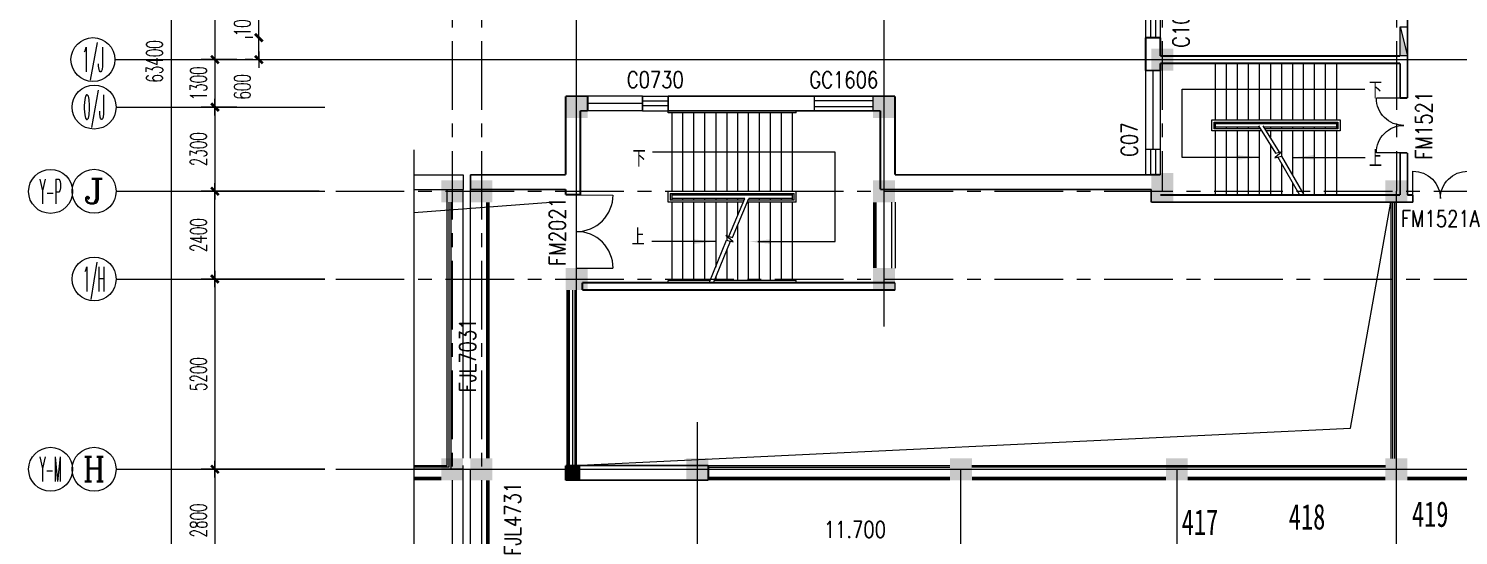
# Model space of a CAD drawing. Extents: x 2719331 to 3465925, y -270324 to -167476.
# Drawn here: x 3204438 to 3243504, y -223927 to -210069 of the extents above; entities that cross this region are included whole.
import ezdxf
from ezdxf.enums import TextEntityAlignment as Align

# ---------------------------------------------------------------- set-up
doc = ezdxf.new("R2010")
doc.units = 0
doc.header["$LTSCALE"] = 1500
doc.header["$MEASUREMENT"] = 0
doc.linetypes.add('CENTER', pattern=[2, 1.25, -0.25, 0.25, -0.25])
doc.linetypes.add('DASH', pattern=[0.35, 0.25, -0.1])
doc.layers.get('0').update_dxf_attribs({"linetype": 'CONTINUOUS', "lineweight": 0})
doc.layers.get('DEFPOINTS').update_dxf_attribs({"linetype": 'CONTINUOUS', "lineweight": 5})
for name, color, linetype, lineweight in [('AXIS', 7, 'CONTINUOUS', 5), ('AXIS_TEXT', 7, 'CONTINUOUS', 5), ('COLUMN', 7, 'CONTINUOUS', 5), ('DOTE', 7, 'CENTER', 5), ('OTHER', 7, 'CONTINUOUS', 5), ('P-S-TEXT', 7, 'CONTINUOUS', 5), ('PUB_DIM', 250, 'CONTINUOUS', 5), ('STAIR', 7, 'CONTINUOUS', 5), ('WALL', 7, 'CONTINUOUS', 5), ('WINDOW', 7, 'CONTINUOUS', 5), ('WINDOW_TEXT', 7, 'CONTINUOUS', 5), ('我的', 7, 'CONTINUOUS', 5), ('消火栓', 7, 'CONTINUOUS', 5), ('看线', 7, 'CONTINUOUS', 5), ('防火卷帘', 7, 'CONTINUOUS', 5), ('防火卷帘名称', 7, 'CONTINUOUS', 5)]:
    doc.layers.add(name, color=color, linetype=linetype, lineweight=lineweight)
doc.layers.add('地面', color=250, linetype='CONTINUOUS')
doc.styles.add('_SIMPLEX', font='SIMPLEX.shx', dxfattribs={"width": 0.6})
doc.styles.add('COMPLEX', font='COMPLEX')
doc.styles.add('DIM_FONT', font='romans.shx', dxfattribs={"width": 0.6})
doc.styles.add('H1', font='romans.shx', dxfattribs={"width": 1.2, "bigfont": 'hztxt.shx'})
doc.styles.add('HZ4', font='SimSun.ttf', dxfattribs={"width": 0.7, "height": 700})
doc.styles.add('SIMPLEX', font='SIMPLEX.SHX', dxfattribs={"width": 0.6})
doc.dimstyles.new('DIMN150', dxfattribs={"dimscale": 1.5, "dimtxt": 300, "dimasz": 1, "dimexe": 250, "dimexo": 300, "dimgap": 150, "dimtad": 1, "dimdec": 0, "dimdsep": 46, "dimtxsty": 'DIM_FONT', "dimblk": '_DIMX', "dimcen": 2.5, "dimdle": 0.3, "dimclrd": 7, "dimclre": 256, "dimclrt": 256, "dimadec": 0, "dimazin": 0, "dimtfac": 1, "dimtdec": 0, "dimtix": 1, "dimtmove": 2, "dimatfit": 3, "dimldrblk": '_DIMX', "dimfxl": 1, "dimtvp": 1, "dimtolj": 1, "dimtzin": 0, "dimlwd": -1, "dimlwe": -1, "dimarcsym": 0})

# ---------------------------------------------------------------- blocks, each defined once
blk = doc.blocks.new('_FZH')
blk.add_solid([(0.5, -0.5), (-0.5, -0.5), (0.5, 0.5), (-0.5, 0.5)])
blk = doc.blocks.new('_ARROW')
blk.add_solid([(0, 0), (-1, 0.1), (-1, -0.1)])
blk = doc.blocks.new('A$C68C06AB7')
at = {"layer": '消火栓'}
blk.add_hatch(color=256, dxfattribs=at).paths.add_polyline_path([(800, 200), (0, 200), (800, 0)])
blk.add_line((0, 200), (800, 0), dxfattribs=at)
blk.add_lwpolyline([(0, 200), (0, 0), (800, 0), (800, 200)], close=True, dxfattribs=at)
blk = doc.blocks.new('_WBLK')
for p, q in [((-0.5, 0.5), (0.5, 0.5)), ((0.5, 0.167), (-0.5, 0.167)), ((0.5, -0.167), (-0.5, -0.167)), ((-0.5, -0.5), (0.5, -0.5))]:
    blk.add_line(p, q)
at = {"layer": 'WINDOW_TEXT', "style": 'SIMPLEX', "flags": 9}
blk.add_attdef('A', text='', height=1, dxfattribs=at).set_placement((0, 1.5), align=Align.MIDDLE)
blk = doc.blocks.new('M_A3PTU')
for p, q in [((-0.5, 0), (-0.499, -0.498)), ((0.5, 0), (0.499, -0.498))]:
    blk.add_line(p, q)
for centre, start, end in [((-0.498, -0.001), 269.885, 0.0763), ((0.498, -0.001), 179.9237, 270.115)]:
    blk.add_arc(centre, 0.498, start, end)
blk = doc.blocks.new('_AXISO')
blk.add_circle((0, 0), 0.5)
at = {"layer": 'AXIS_TEXT', "style": 'COMPLEX', "width": 1.041667}
blk.add_attdef('A', text='', height=0.56, dxfattribs=at).set_placement((-0.25, -0.28), (0.25, -0.28), align=Align.FIT)
blk = doc.blocks.new('_DIMX')
blk.add_line((-150, 0), (150, 0))
at = {"const_width": 50}
blk.add_lwpolyline([(-70, -70), (70, 70)], dxfattribs=at)
blk = doc.blocks.new('*D1095')
at = {"layer": 'DEFPOINTS', "color": 0, "lineweight": 25}
for p in [(3210574, -207317), (3209529, -210917), (3210574, -210917)]:
    blk.add_point(p, dxfattribs=at)
at = {"layer": '我的'}
for p, q in [((3210124, -207317), (3209154, -207317)), ((3210124, -210917), (3209154, -210917))]:
    blk.add_line(p, q, dxfattribs=at)
at = {"layer": '我的', "color": 7}
blk.add_line((3209529, -207319), (3209529, -210916), dxfattribs=at)
at = {"layer": '我的', "color": 7, "xscale": 1.5, "yscale": 1.5, "zscale": 1.5}
for p, rotation in [((3209529, -207317), 90), ((3209529, -210917), 270)]:
    blk.add_blockref('_DIMX', p, dxfattribs=dict(at, rotation=rotation))
at = {"layer": '我的', "lineweight": 0, "insert": (3209079, -209117), "char_height": 450, "attachment_point": 5, "rotation": 90, "style": 'DIM_FONT'}
blk.add_mtext('\\A1;3600', dxfattribs=at)
blk = doc.blocks.new('*D1096')
at = {"layer": 'DEFPOINTS', "color": 0, "lineweight": 25}
for p in [(3212979, -216917), (3209529, -222117), (3212979, -222117)]:
    blk.add_point(p, dxfattribs=at)
at = {"layer": '我的'}
for p, q in [((3212529, -216917), (3209154, -216917)), ((3212529, -222117), (3209154, -222117))]:
    blk.add_line(p, q, dxfattribs=at)
at = {"layer": '我的', "color": 7}
blk.add_line((3209529, -216919), (3209529, -222116), dxfattribs=at)
at = {"layer": '我的', "color": 7, "xscale": 1.5, "yscale": 1.5, "zscale": 1.5}
for p, rotation in [((3209529, -216917), 90), ((3209529, -222117), 270)]:
    blk.add_blockref('_DIMX', p, dxfattribs=dict(at, rotation=rotation))
at = {"layer": '我的', "lineweight": 0, "insert": (3209079, -219517), "char_height": 450, "attachment_point": 5, "rotation": 90, "style": 'DIM_FONT'}
blk.add_mtext('\\A1;5200', dxfattribs=at)
blk = doc.blocks.new('*D1097')
at = {"layer": 'DEFPOINTS', "color": 0, "lineweight": 25}
for p in [(3212979, -222117), (3209529, -224917), (3212979, -224917)]:
    blk.add_point(p, dxfattribs=at)
at = {"layer": '我的'}
for p, q in [((3212529, -222117), (3209154, -222117)), ((3212529, -224917), (3209154, -224917))]:
    blk.add_line(p, q, dxfattribs=at)
at = {"layer": '我的', "color": 7}
blk.add_line((3209529, -222119), (3209529, -224916), dxfattribs=at)
at = {"layer": '我的', "color": 7, "xscale": 1.5, "yscale": 1.5, "zscale": 1.5}
for p, rotation in [((3209529, -222117), 90), ((3209529, -224917), 270)]:
    blk.add_blockref('_DIMX', p, dxfattribs=dict(at, rotation=rotation))
at = {"layer": '我的', "lineweight": 0, "insert": (3209079, -223517), "char_height": 450, "attachment_point": 5, "rotation": 90, "style": 'DIM_FONT'}
blk.add_mtext('\\A1;2800', dxfattribs=at)
blk = doc.blocks.new('*D1066')
at = {"layer": 'DEFPOINTS', "color": 0, "lineweight": 25}
for p in [(3212829, -179267), (3208329, -242667), (3212829, -242667)]:
    blk.add_point(p, dxfattribs=at)
at = {"layer": '我的'}
for p, q in [((3212379, -179267), (3207954, -179267)), ((3212379, -242667), (3207954, -242667))]:
    blk.add_line(p, q, dxfattribs=at)
at = {"layer": '我的', "color": 7}
blk.add_line((3208329, -179269), (3208329, -242666), dxfattribs=at)
at = {"layer": '我的', "color": 7, "xscale": 1.5, "yscale": 1.5, "zscale": 1.5}
for p, rotation in [((3208329, -179267), 90), ((3208329, -242667), 270)]:
    blk.add_blockref('_DIMX', p, dxfattribs=dict(at, rotation=rotation))
at = {"layer": '我的', "lineweight": 0, "insert": (3207879, -210967), "char_height": 450, "attachment_point": 5, "rotation": 90, "style": 'DIM_FONT'}
blk.add_mtext('\\A1;63400', dxfattribs=at)
blk = doc.blocks.new('*D1068')
at = {"layer": 'DEFPOINTS', "color": 0, "lineweight": 25}
for p in [(3209529, -214517), (3212829, -214517), (3212829, -216917)]:
    blk.add_point(p, dxfattribs=at)
at = {"layer": '我的'}
for p, q in [((3212379, -214517), (3209154, -214517)), ((3212379, -216917), (3209154, -216917))]:
    blk.add_line(p, q, dxfattribs=at)
at = {"layer": '我的', "color": 7}
blk.add_line((3209529, -216916), (3209529, -214519), dxfattribs=at)
at = {"layer": '我的', "color": 7, "xscale": 1.5, "yscale": 1.5, "zscale": 1.5}
for p, rotation in [((3209529, -214517), 90), ((3209529, -216917), 270)]:
    blk.add_blockref('_DIMX', p, dxfattribs=dict(at, rotation=rotation))
at = {"layer": '我的', "lineweight": 0, "insert": (3209079, -215717), "char_height": 450, "attachment_point": 5, "rotation": 90, "style": 'DIM_FONT'}
blk.add_mtext('\\A1;2400', dxfattribs=at)
blk = doc.blocks.new('*D1069')
at = {"layer": 'DEFPOINTS', "color": 0, "lineweight": 25}
for p in [(3210574, -212217), (3209529, -214517), (3210574, -214517)]:
    blk.add_point(p, dxfattribs=at)
at = {"layer": '我的'}
for p, q in [((3210124, -212217), (3209154, -212217)), ((3210124, -214517), (3209154, -214517))]:
    blk.add_line(p, q, dxfattribs=at)
at = {"layer": '我的', "color": 7}
blk.add_line((3209529, -212219), (3209529, -214516), dxfattribs=at)
at = {"layer": '我的', "color": 7, "xscale": 1.5, "yscale": 1.5, "zscale": 1.5}
for p, rotation in [((3209529, -212217), 90), ((3209529, -214517), 270)]:
    blk.add_blockref('_DIMX', p, dxfattribs=dict(at, rotation=rotation))
at = {"layer": '我的', "lineweight": 0, "insert": (3209079, -213367), "char_height": 450, "attachment_point": 5, "rotation": 90, "style": 'DIM_FONT'}
blk.add_mtext('\\A1;2300', dxfattribs=at)
blk = doc.blocks.new('_GCBLK')
at = {"linetype": 'DASH'}
for p, q in [((-0.5, -0.5), (-0.5, 0.5)), ((0.5, -0.5), (0.5, 0.5)), ((-0.5, 0.2), (0.5, 0.2)), ((-0.5, -0.2), (0.5, -0.2))]:
    blk.add_line(p, q, dxfattribs=at)
at = {"layer": 'WINDOW_TEXT', "style": 'SIMPLEX', "flags": 9}
blk.add_attdef('A', text='', height=1, dxfattribs=at).set_placement((0, 1.5), align=Align.MIDDLE)
blk = doc.blocks.new('*D890')
at = {"layer": 'DEFPOINTS', "color": 0, "lineweight": 25}
for p in [(3210574, -210917), (3209529, -212217), (3210574, -212217)]:
    blk.add_point(p, dxfattribs=at)
at = {"layer": '我的'}
for p, q in [((3210124, -210917), (3209154, -210917)), ((3210124, -212217), (3209154, -212217))]:
    blk.add_line(p, q, dxfattribs=at)
at = {"layer": '我的', "color": 7}
for p, q in [((3209529, -210916), (3209529, -210914)), ((3209529, -210917), (3209529, -212217)), ((3209529, -212219), (3209529, -212220))]:
    blk.add_line(p, q, dxfattribs=at)
at = {"layer": '我的', "color": 7, "xscale": 1.5, "yscale": 1.5, "zscale": 1.5}
for p, rotation in [((3209529, -210917), 270), ((3209529, -212217), 90)]:
    blk.add_blockref('_DIMX', p, dxfattribs=dict(at, rotation=rotation))
at = {"layer": '我的', "lineweight": 0, "insert": (3209079, -211567), "char_height": 450, "attachment_point": 5, "rotation": 90, "style": 'DIM_FONT'}
blk.add_mtext('\\A1;1300', dxfattribs=at)
blk = doc.blocks.new('*D823')
at = {"layer": 'DEFPOINTS', "color": 0, "lineweight": 25}
for p in [(3210729, -210317), (3211014, -210317), (3211014, -210917)]:
    blk.add_point(p, dxfattribs=at)
at = {"layer": '我的'}
for p, q in [((3210564, -210317), (3210354, -210317)), ((3210564, -210917), (3210354, -210917))]:
    blk.add_line(p, q, dxfattribs=at)
at = {"layer": '我的', "color": 7}
blk.add_line((3210729, -210916), (3210729, -210319), dxfattribs=at)
at = {"layer": '我的', "color": 7, "xscale": 1.5, "yscale": 1.5, "zscale": 1.5}
for p, rotation in [((3210729, -210317), 90), ((3210729, -210917), 270)]:
    blk.add_blockref('_DIMX', p, dxfattribs=dict(at, rotation=rotation))
at = {"layer": '我的', "lineweight": 0, "insert": (3210279, -211662), "char_height": 450, "attachment_point": 5, "rotation": 90, "style": 'DIM_FONT'}
blk.add_mtext('\\A1;600', dxfattribs=at)
blk = doc.blocks.new('*D824')
at = {"layer": 'DEFPOINTS', "color": 0, "lineweight": 25}
for p in [(3210729, -209317), (3211014, -209317), (3211014, -210317)]:
    blk.add_point(p, dxfattribs=at)
at = {"layer": '我的'}
for p, q in [((3210564, -209317), (3210354, -209317)), ((3210564, -210317), (3210354, -210317))]:
    blk.add_line(p, q, dxfattribs=at)
at = {"layer": '我的', "color": 7}
for p, q in [((3210729, -209316), (3210729, -209314)), ((3210729, -210317), (3210729, -209317)), ((3210729, -210319), (3210729, -210320))]:
    blk.add_line(p, q, dxfattribs=at)
at = {"layer": '我的', "color": 7, "xscale": 1.5, "yscale": 1.5, "zscale": 1.5}
for p, rotation in [((3210729, -209317), 270), ((3210729, -210317), 90)]:
    blk.add_blockref('_DIMX', p, dxfattribs=dict(at, rotation=rotation))
at = {"layer": '我的', "lineweight": 0, "insert": (3210279, -209817), "char_height": 450, "attachment_point": 5, "rotation": 90, "style": 'DIM_FONT'}
blk.add_mtext('\\A1;1000', dxfattribs=at)

msp = doc.modelspace()

# ---------------------------------------------------------------- linework, layer by layer
at = {"layer": 'DOTE', "lineweight": 0}
for p, q in [((3216011.1, -177417.3), (3216011.1, -243889.9)), ((3216811.1, -177417.3), (3216811.1, -243889.9)), ((3235411.1, -177417.3), (3235411.1, -214517.4)), ((3241811.1, -177417.3), (3241811.1, -214517.4)), ((3234074.6, -210917.4), (3280494.9, -210917.4)), ((3212828.6, -214517.4), (3280936.5, -214517.4)), ((3212828.6, -216917.5), (3279784.9, -216917.5))]:
    msp.add_line(p, q, dxfattribs=at)
at = {"layer": 'OTHER', "lineweight": 0}
for points in [[(3214960.3, -215101.5), (3218707.5, -214811.4)], [(3219321.5, -222017.4), (3240554.7, -220992.1), (3241661.1, -214817.4)]]:
    msp.add_lwpolyline(points, dxfattribs=at)
at = {"layer": 'PUB_DIM', "lineweight": 0}
for points in [[(3238069.3, -213592.4), (3235959, -213592.4), (3235959, -211721.9), (3240947.6, -211721.9)], [(3224361.1, -215892.4), (3226471.4, -215892.4), (3226471.4, -213447.4), (3221482.8, -213447.4)], [(3238969.3, -213592.4), (3240960.8, -213592.4)], [(3223211.1, -215892.4), (3221469.6, -215892.4)]]:
    msp.add_lwpolyline(points, dxfattribs=at)
at = {"layer": 'STAIR', "lineweight": 0}
for p, q in [((3236869.3, -212567.4), (3236869.3, -211017.4)), ((3237169.3, -212567.4), (3237169.3, -211017.4)), ((3237469.3, -212567.4), (3237469.3, -211017.4)), ((3237769.3, -212567.4), (3237769.3, -211017.4)), ((3238069.3, -212567.4), (3238069.3, -211017.4)), ((3238369.3, -211017.4), (3238369.3, -212567.4)), ((3238669.3, -211017.4), (3238669.3, -212567.4)), ((3238969.3, -211017.4), (3238969.3, -212567.4)), ((3239269.3, -212567.4), (3239269.3, -211017.4)), ((3239569.3, -212567.4), (3239569.3, -211017.4)), ((3239869.3, -212567.4), (3239869.3, -211017.4)), ((3240169.3, -211017.4), (3240169.3, -212567.4)), ((3221911.1, -212377.4), (3221911.1, -212317.4)), ((3225411.1, -212377.4), (3221911.1, -212377.4)), ((3222011.1, -212377.4), (3222011.1, -214517.4)), ((3222311.1, -214517.4), (3222311.1, -212377.4)), ((3222611.1, -214517.4), (3222611.1, -212377.4)), ((3222911.1, -214517.4), (3222911.1, -212377.4)), ((3223211.1, -212377.4), (3223211.1, -214517.4)), ((3223511.1, -212377.4), (3223511.1, -214517.4)), ((3223811.1, -212377.4), (3223811.1, -214517.4)), ((3224111.1, -214517.4), (3224111.1, -212377.4)), ((3224411.1, -214517.4), (3224411.1, -212377.4)), ((3224711.1, -214517.4), (3224711.1, -212377.4)), ((3225011.1, -214517.4), (3225011.1, -212377.4)), ((3225311.1, -214517.4), (3225311.1, -212377.4)), ((3225411.1, -212377.4), (3225411.1, -212317.4)), ((3236769.3, -212567.4), (3240269.3, -212567.4)), ((3236769.3, -212867.4), (3236769.3, -212567.4)), ((3238127, -212867.4), (3236769.3, -212867.4)), ((3236829.3, -212627.4), (3240209.3, -212627.4)), ((3236829.3, -212807.4), (3236829.3, -212627.4)), ((3238092.4, -212807.4), (3236829.3, -212807.4)), ((3236869.3, -212807.4), (3236869.3, -212627.4)), ((3236869.3, -212667.4), (3240169.3, -212667.4)), ((3238069.3, -212767.4), (3236869.3, -212767.4)), ((3236869.3, -214617.4), (3236869.3, -212867.4)), ((3237169.3, -212667.4), (3237169.3, -212627.4)), ((3237169.3, -212807.4), (3237169.3, -212767.4)), ((3237169.3, -214617.4), (3237169.3, -212867.4)), ((3237469.3, -212667.4), (3237469.3, -212627.4)), ((3237469.3, -212807.4), (3237469.3, -212767.4)), ((3237469.3, -214617.4), (3237469.3, -212867.4)), ((3237769.3, -212667.4), (3237769.3, -212627.4)), ((3237769.3, -212807.4), (3237769.3, -212767.4)), ((3237769.3, -214617.4), (3237769.3, -212867.4)), ((3238044.3, -212724.1), (3238508.1, -213477.5)), ((3238069.3, -212667.4), (3238069.3, -212627.4)), ((3238069.3, -212807.4), (3238069.3, -212767.4)), ((3238069.3, -214617.4), (3238069.3, -212867.4)), ((3238159.7, -212724.1), (3238608.6, -213451.5)), ((3240169.3, -212767.4), (3238184.7, -212767.4)), ((3240209.3, -212807.4), (3238207.8, -212807.4)), ((3240269.3, -212867.4), (3238242.5, -212867.4)), ((3238369.3, -212627.4), (3238369.3, -212667.4)), ((3238369.3, -212767.4), (3238369.3, -212807.4)), ((3238369.3, -212867.4), (3238369.3, -213037.1)), ((3238669.3, -212627.4), (3238669.3, -212667.4)), ((3238669.3, -212767.4), (3238669.3, -212807.4)), ((3238669.3, -212867.4), (3238669.3, -213557.5)), ((3238969.3, -212627.4), (3238969.3, -212667.4)), ((3238969.3, -212767.4), (3238969.3, -212807.4)), ((3238969.3, -212867.4), (3238969.3, -214076.3)), ((3239269.3, -212667.4), (3239269.3, -212627.4)), ((3239269.3, -212807.4), (3239269.3, -212767.4)), ((3239269.3, -214617.4), (3239269.3, -212867.4)), ((3239569.3, -212667.4), (3239569.3, -212627.4)), ((3239569.3, -212807.4), (3239569.3, -212767.4)), ((3239569.3, -214617.4), (3239569.3, -212867.4)), ((3239869.3, -212667.4), (3239869.3, -212627.4)), ((3239869.3, -212807.4), (3239869.3, -212767.4)), ((3239869.3, -214617.4), (3239869.3, -212867.4)), ((3240169.3, -212627.4), (3240169.3, -212807.4)), ((3240169.3, -212867.4), (3240169.3, -214617.4)), ((3240209.3, -212627.4), (3240209.3, -212807.4)), ((3240269.3, -212567.4), (3240269.3, -212867.4)), ((3238369.3, -213237.1), (3238369.3, -214617.4)), ((3214960.3, -213383.9), (3214960.3, -224359.4)), ((3238689, -213430.8), (3238488.8, -213604.1)), ((3238488.8, -213604.1), (3238669.7, -213557.4)), ((3238508.1, -213477.5), (3238689, -213430.8)), ((3238569.2, -213583.3), (3239166.2, -214617.4)), ((3238669.7, -213557.4), (3239281.7, -214617.4)), ((3238669.3, -213756.7), (3238669.3, -214617.4)), ((3215861.1, -214467.4), (3215861.1, -222017.4)), ((3238969.3, -214276.3), (3238969.3, -214617.4)), ((3215916.8, -214817.4), (3215916.8, -222057.4)), ((3215976.8, -214817.4), (3215976.8, -222117.4)), ((3221911.1, -214517.4), (3225411.1, -214517.4)), ((3221911.1, -214817.4), (3221911.1, -214517.4)), ((3223963.6, -214817.4), (3221911.1, -214817.4)), ((3221971.1, -214577.4), (3225351.1, -214577.4)), ((3221971.1, -214577.4), (3221971.1, -214757.4)), ((3223987.5, -214757.4), (3221971.1, -214757.4)), ((3222011.1, -214577.4), (3222011.1, -214757.4)), ((3222011.1, -214617.4), (3225311.1, -214617.4)), ((3224003.4, -214717.4), (3222011.1, -214717.4)), ((3222011.1, -214817.4), (3222011.1, -216957.4)), ((3222311.1, -214617.4), (3222311.1, -214577.4)), ((3222311.1, -214757.4), (3222311.1, -214717.4)), ((3222311.1, -216957.4), (3222311.1, -214817.4)), ((3222611.1, -214617.4), (3222611.1, -214577.4)), ((3222611.1, -214757.4), (3222611.1, -214717.4)), ((3222611.1, -216957.4), (3222611.1, -214817.4)), ((3222911.1, -214617.4), (3222911.1, -214577.4)), ((3222911.1, -214757.4), (3222911.1, -214717.4)), ((3222911.1, -216957.4), (3222911.1, -214817.4)), ((3223211.1, -214577.4), (3223211.1, -214617.4)), ((3223211.1, -214717.4), (3223211.1, -214757.4)), ((3223211.1, -214817.4), (3223211.1, -216589.1)), ((3223511.1, -214577.4), (3223511.1, -214617.4)), ((3223511.1, -214717.4), (3223511.1, -214757.4)), ((3223511.1, -214817.4), (3223511.1, -215857.5)), ((3223571.8, -215751.5), (3224003.4, -214717.4)), ((3223672.3, -215777.5), (3224118.7, -214717.4)), ((3223811.1, -214577.4), (3223811.1, -214617.4)), ((3223811.1, -214717.4), (3223811.1, -214757.4)), ((3223811.1, -214817.4), (3223811.1, -215150.4)), ((3225411.1, -214817.4), (3224078.5, -214817.4)), ((3225351.1, -214757.4), (3224102.6, -214757.4)), ((3224111.1, -214617.4), (3224111.1, -214577.4)), ((3224111.1, -216957.4), (3224111.1, -214817.4)), ((3225311.1, -214717.4), (3224118.7, -214717.4)), ((3224411.1, -214617.4), (3224411.1, -214577.4)), ((3224411.1, -214757.4), (3224411.1, -214717.4)), ((3224411.1, -216957.4), (3224411.1, -214817.4)), ((3224711.1, -214617.4), (3224711.1, -214577.4)), ((3224711.1, -214757.4), (3224711.1, -214717.4)), ((3224711.1, -216957.4), (3224711.1, -214817.4)), ((3225011.1, -214617.4), (3225011.1, -214577.4)), ((3225011.1, -214757.4), (3225011.1, -214717.4)), ((3225011.1, -216957.4), (3225011.1, -214817.4)), ((3225311.1, -214757.4), (3225311.1, -214577.4)), ((3225311.1, -216957.4), (3225311.1, -214817.4)), ((3225351.1, -214757.4), (3225351.1, -214577.4)), ((3225411.1, -214817.4), (3225411.1, -214517.4)), ((3228011.1, -214817.4), (3228011.1, -216617.4)), ((3228111.1, -214817.4), (3228111.1, -216617.4)), ((3241660.3, -214820.6), (3241660.3, -221820.6)), ((3241700.3, -214820.6), (3241700.3, -221820.6)), ((3241760.3, -214820.6), (3241760.3, -221820.6)), ((3223811.1, -215432.3), (3223811.1, -216957.4)), ((3223035.8, -217017.4), (3223510.7, -215857.4)), ((3223151.1, -217017.4), (3223611.2, -215883.3)), ((3223491.4, -215730.8), (3223672.3, -215777.5)), ((3223691.6, -215904.1), (3223491.4, -215730.8)), ((3223510.7, -215857.4), (3223691.6, -215904.1)), ((3223511.1, -216130), (3223511.1, -216957.4)), ((3223060.3, -216957.4), (3221911.1, -216957.4)), ((3221911.1, -217017.4), (3221911.1, -216957.4)), ((3225371.1, -217017.4), (3221951.1, -217017.4)), ((3225411.1, -216957.4), (3223175.4, -216957.4)), ((3223211.1, -216869.4), (3223211.1, -216957.4)), ((3225411.1, -217017.4), (3225411.1, -216957.4)), ((3219300.8, -217217.4), (3219300.8, -222017.5)), ((3219360.8, -217217.4), (3219360.8, -222017.5)), ((3219400.8, -217217.4), (3219400.8, -222017.5)), ((3214960.3, -222017.4), (3215861.1, -222017.4)), ((3215916.8, -222057.4), (3214960.3, -222057.4)), ((3216311.1, -222117.4), (3214960.3, -222117.4)), ((3223011.1, -222017.4), (3229611.1, -222017.4)), ((3223011.1, -222057.4), (3229611.1, -222057.4)), ((3223011.1, -222117.4), (3229611.1, -222117.4)), ((3230211.1, -222017.4), (3241511.1, -222017.4)), ((3241511.1, -222057.4), (3230211.1, -222057.4)), ((3230211.1, -222117.4), (3241511.1, -222117.4))]:
    msp.add_line(p, q, dxfattribs=at)
at = {"layer": 'STAIR', "lineweight": 0, "const_width": 50}
msp.add_lwpolyline([(3236869.3, -211017.4), (3240169.3, -211017.4)], dxfattribs=at)
at = {"layer": 'WALL', "lineweight": 0}
for p, q in [((3214960.3, -214067.4), (3216311.1, -214067.4)), ((3216311.1, -214067.4), (3216311.1, -214467.4)), ((3214960.3, -214467.4), (3216311.1, -214467.4)), ((3228111.1, -217217.4), (3228111.1, -217017.4))]:
    msp.add_line(p, q, dxfattribs=at)
at = {"layer": 'WALL', "lineweight": 0, "const_width": 50}
for points in [[(3242111.1, -208617.5), (3242111.1, -211967.4)], [(3235361.1, -210317.4), (3234961.1, -210317.4)], [(3234961.1, -211217.4), (3234961.1, -210317.4)], [(3235361.1, -210317.4), (3235361.1, -210817.4)], [(3241911.1, -210817.4), (3235361.1, -210817.4)], [(3235361.1, -211217.4), (3234961.1, -211217.4)], [(3235361.1, -211017.4), (3235361.1, -211217.4)], [(3241911.1, -211017.4), (3235361.1, -211017.4)], [(3241911.1, -211967.4), (3241911.1, -211017.4)], [(3219111.1, -214067.4), (3219111.1, -211917.4)], [(3219711.1, -211917.4), (3219111.1, -211917.4)], [(3219711.1, -211917.4), (3219711.1, -212317.4)], [(3221911.1, -211917.4), (3221911.1, -212317.4)], [(3221911.1, -211917.4), (3228111.1, -211917.4)], [(3228111.1, -214067.4), (3228111.1, -211917.4)], [(3242111.1, -211967.4), (3241911.1, -211967.4)], [(3219511.1, -214611.4), (3219511.1, -212317.4)], [(3219711.1, -212317.4), (3219511.1, -212317.4)], [(3221911.1, -212317.4), (3227711.1, -212317.4)], [(3221971.1, -212317.4), (3225351.1, -212317.4)], [(3227711.1, -214467.4), (3227711.1, -212317.4)], [(3242111.1, -213467.4), (3241911.1, -213467.4)], [(3241911.1, -214617.4), (3241911.1, -213467.4)], [(3242111.1, -213467.4), (3242111.1, -213517.4)], [(3242111.1, -213517.4), (3242111.1, -213717.4)], [(3242111.1, -213717.4), (3242111.1, -214617.4)], [(3216511.1, -214067.4), (3216511.1, -214467.4)], [(3216511.1, -214067.4), (3219111.1, -214067.4)], [(3228111.1, -214067.4), (3234961.1, -214067.4)], [(3234961.1, -214067.4), (3235361.1, -214067.4)], [(3216511.1, -214467.4), (3219111.1, -214467.4)], [(3219111.1, -214611.4), (3219111.1, -214467.4)], [(3227711.1, -214467.4), (3235111.1, -214467.4)], [(3235111.1, -214817.4), (3235111.1, -214467.4)], [(3219511.1, -214611.4), (3219111.1, -214611.4)], [(3242261.1, -214817.4), (3235111.1, -214817.4)], [(3241911.1, -214617.4), (3235361.1, -214617.4)], [(3242261.1, -214617.4), (3242111.1, -214617.4)], [(3242261.1, -214617.4), (3242261.1, -214817.4)], [(3219568.5, -217217.4), (3219568.5, -217017.4)], [(3228111.1, -217017.4), (3219568.5, -217017.4)], [(3219568.5, -217217.4), (3228111.1, -217217.4)], [(3219111.1, -222017.4), (3219111.1, -222417.4)], [(3219111.1, -222017.4), (3223011.1, -222017.4)], [(3223011.1, -222417.4), (3223011.1, -222017.4)], [(3223011.1, -222417.4), (3219111.1, -222417.4)]]:
    msp.add_lwpolyline(points, dxfattribs=at)
at = {"layer": 'WINDOW', "lineweight": 0}
for p, q in [((3234961.1, -213367.4), (3234961.1, -211217.4)), ((3235161.1, -213367.4), (3235161.1, -211217.4)), ((3235361.1, -213367.4), (3235361.1, -211217.4)), ((3221211.1, -211917.4), (3219711.1, -211917.4)), ((3221211.1, -212117.4), (3219711.1, -212117.4)), ((3221211.1, -212317.4), (3219711.1, -212317.4)), ((3234961.1, -213367.4), (3235361.1, -213367.4))]:
    msp.add_line(p, q, dxfattribs=at)
at = {"layer": 'WINDOW', "lineweight": 0, "const_width": 50}
msp.add_lwpolyline([(3221211.1, -211917.4), (3221211.1, -212317.4)], dxfattribs=at)
at = {"layer": '我的', "lineweight": 0}
for p, q in [((3219411.1, -222117.4), (3219411.1, -174962.2)), ((3227811.1, -218217.4), (3227811.1, -175794.2)), ((3206796.1, -210917.4), (3212796.1, -210917.4)), ((3210121.4, -210917.5), (3280931.8, -210917.5)), ((3206828.6, -212217.4), (3212528.6, -212217.4)), ((3206828.6, -214517.4), (3212528.6, -214517.4)), ((3241811.1, -248136.4), (3241811.1, -214517.4)), ((3206828.6, -216917.4), (3212528.6, -216917.4)), ((3222711.1, -248404.1), (3222711.1, -220826.8)), ((3206828.6, -222117.4), (3212528.6, -222117.4)), ((3212828.6, -222117.4), (3288338.6, -222117.4)), ((3229911.1, -248404.1), (3229911.1, -222117.4)), ((3235811.1, -222117.4), (3235811.1, -248404.1))]:
    msp.add_line(p, q, dxfattribs=at)
at = {"layer": '看线', "lineweight": 0}
for p, q in [((3216311.1, -221817.4), (3216311.1, -214467.4)), ((3216511.1, -221817.4), (3216511.1, -214467.4)), ((3216311.1, -224617.4), (3216311.1, -222017.4)), ((3216311.1, -224617.4), (3216311.1, -222117.4)), ((3216511.1, -227117.4), (3216511.1, -222117.4))]:
    msp.add_line(p, q, dxfattribs=at)
at = {"layer": '防火卷帘', "linetype": 'DASH', "lineweight": 0, "const_width": 100}
for points in [[(3216989.6, -214817.7), (3216989.6, -221817.4)], [(3227561.1, -216617.4), (3227561.1, -214817.4)], [(3219181.4, -217217.4), (3219181.4, -222017.4)], [(3214960.3, -222367.4), (3215711.1, -222367.4)], [(3216989.6, -222417.4), (3216989.6, -227117.4)], [(3229611.1, -222367.4), (3223011.1, -222367.4)], [(3230211.1, -222367.4), (3235511.1, -222367.4)], [(3236111.1, -222367.4), (3241511.1, -222367.4)], [(3244011.1, -222367.4), (3242111.1, -222367.4)]]:
    msp.add_lwpolyline(points, dxfattribs=at)

# ---------------------------------------------------------------- block references
at = {"layer": 'AXIS', "lineweight": 0}
ref = msp.add_blockref('_AXISO', (3205037.6, -214522.9), dxfattribs=dict(at, xscale=1200, yscale=1200, zscale=1200))
ref.add_attrib('A', 'Y-P', dxfattribs={"layer": 'AXIS_TEXT', "height": 672, "style": 'COMPLEX', "width": 0.292969}).set_placement((3204737.6, -214858.9), (3205337.6, -214858.9), align=Align.FIT)
ref = msp.add_blockref('_AXISO', (3205037.6, -222117.4), dxfattribs=dict(at, xscale=1200, yscale=1200, zscale=1200))
ref.add_attrib('A', 'Y-M', dxfattribs={"layer": 'AXIS_TEXT', "height": 672, "style": 'COMPLEX', "width": 0.275735}).set_placement((3204737.6, -222453.4), (3205337.6, -222453.4), align=Align.FIT)
at = {"layer": 'COLUMN', "lineweight": 0, "xscale": 600, "zscale": 600}
for p, yscale in [((3235411.1, -210917.4), 600), ((3235411.1, -214417.4), 800), ((3241811.1, -214517.4), 600)]:
    msp.add_blockref('_FZH', p, dxfattribs=dict(at, yscale=yscale))
at = {"layer": 'COLUMN', "lineweight": 0, "extrusion": (0, 0, -1), "xscale": -600, "yscale": 600, "zscale": -400}
for p in [(-3219411.1, -212217.4), (-3227811.1, -212217.4), (-3227811.1, -214517.4), (-3219411.1, -216917.4), (-3227811.1, -216917.4)]:
    msp.add_blockref('_FZH', p, dxfattribs=at)
at = {"layer": 'COLUMN', "lineweight": 0, "xscale": 600, "yscale": 600, "zscale": 600, "rotation": 359.9999999999999}
for p in [(3216011.1, -214517.4), (3216011.1, -214517.4), (3216811.1, -214517.4), (3216811.1, -214517.4), (3216011.1, -222117.4), (3216811.1, -222117.4), (3222711.1, -222117.4), (3229911.1, -222117.4), (3235811.1, -222117.4), (3241811.1, -222117.4)]:
    msp.add_blockref('_FZH', p, dxfattribs=at)
at = {"layer": 'COLUMN', "lineweight": 0, "extrusion": (0, 0, -1), "xscale": 400, "yscale": 400, "zscale": -400, "rotation": 359.9999999999999}
msp.add_blockref('_FZH', (-3219311.1, -222217.4), dxfattribs=at)
at = {"layer": 'PUB_DIM', "lineweight": 0, "extrusion": (0, 0, -1), "xscale": -600, "yscale": 600, "zscale": -600}
msp.add_blockref('_ARROW', (-3238069.3, -213592.4), dxfattribs=at)
at = {"layer": 'PUB_DIM', "lineweight": 0, "extrusion": (0, 0, -1), "xscale": -600, "yscale": 600, "zscale": -600, "rotation": 180}
msp.add_blockref('_ARROW', (-3238969.3, -213592.4), dxfattribs=at)
at = {"layer": 'PUB_DIM', "lineweight": 0, "xscale": -600, "yscale": 600, "zscale": 600, "rotation": 180}
msp.add_blockref('_ARROW', (3223211.1, -215892.4), dxfattribs=at)
at = {"layer": 'PUB_DIM', "lineweight": 0, "xscale": -600, "yscale": 600, "zscale": 600}
msp.add_blockref('_ARROW', (3224111.1, -215892.4), dxfattribs=at)
at = {"layer": 'WINDOW', "lineweight": 0}
ref = msp.add_blockref('_WBLK', (3235161.1, -209817.4), dxfattribs=dict(at, xscale=1000, yscale=399.9999999240972, zscale=1000, rotation=90))
ref.add_attrib('A', 'C1021', dxfattribs={"layer": 'WINDOW_TEXT', "height": 450, "rotation": 90, "style": '_SIMPLEX', "width": 0.8, "flags": 8}).set_placement((3235926.7, -209817.4), align=Align.MIDDLE)
ref = msp.add_blockref('_WBLK', (3221561.1, -212117.4), dxfattribs=dict(at, xscale=700, yscale=400.0000000001164, zscale=700))
ref.add_attrib('A', 'C0730', dxfattribs={"layer": 'WINDOW_TEXT', "height": 450, "style": '_SIMPLEX', "width": 0.8, "flags": 8}).set_placement((3221561.1, -211467.4), align=Align.MIDDLE)
ref = msp.add_blockref('_GCBLK', (3226711.1, -212117.4), dxfattribs=dict(at, xscale=1600, yscale=400, zscale=1600))
ref.add_attrib('A', 'GC1606', dxfattribs={"layer": 'WINDOW_TEXT', "height": 450, "style": '_SIMPLEX', "width": 0.8, "flags": 8}).set_placement((3226711.1, -211471.8), align=Align.MIDDLE)
ref = msp.add_blockref('M_A3PTU', (3242011.1, -212717.4), dxfattribs=dict(at, xscale=1500, yscale=-1500, zscale=1500, rotation=90))
ref.add_attrib('A', 'FM1521', dxfattribs={"layer": 'WINDOW_TEXT', "height": 450, "rotation": 90, "style": '_SIMPLEX', "width": 0.8, "flags": 8}).set_placement((3242561.1, -212717.4, -360295.4), align=Align.MIDDLE)
ref = msp.add_blockref('_WBLK', (3235161.1, -213717.4), dxfattribs=dict(at, xscale=700, yscale=400.0000000107102, zscale=700, rotation=90))
ref.add_attrib('A', 'C07', dxfattribs={"layer": 'WINDOW_TEXT', "height": 450, "rotation": 90, "style": '_SIMPLEX', "width": 0.8, "flags": 8}).set_placement((3234511.1, -213110.3), align=Align.MIDDLE)
ref = msp.add_blockref('M_A3PTU', (3243011.1, -214717.4), dxfattribs=dict(at, xscale=1500, yscale=-1500, zscale=1500))
ref.add_attrib('A', 'FM1521A', dxfattribs={"layer": 'WINDOW_TEXT', "height": 450, "style": '_SIMPLEX', "width": 0.8, "flags": 8}).set_placement((3243011.1, -215267.4), align=Align.MIDDLE)
ref = msp.add_blockref('M_A3PTU', (3219408.8, -215617.8), dxfattribs=dict(at, xscale=-2000, yscale=-2000, zscale=2000, rotation=270))
ref.add_attrib('A', 'FM2021', dxfattribs={"layer": 'WINDOW_TEXT', "height": 450, "rotation": 90, "style": '_SIMPLEX', "width": 0.8, "flags": 8}).set_placement((3218881.9, -215617.8, -360295.4), align=Align.MIDDLE)
at = {"layer": '我的', "lineweight": 0}
ref = msp.add_blockref('_AXISO', (3206196.1, -210917.4), dxfattribs=dict(at, xscale=1200, yscale=1200, zscale=1200))
ref.add_attrib('A', '1/J', dxfattribs={"layer": 'AXIS_TEXT', "height": 672, "style": 'COMPLEX', "width": 0.390625}).set_placement((3205896.1, -211253.4), (3206496.1, -211253.4), align=Align.FIT)
ref = msp.add_blockref('_AXISO', (3206228.6, -212217.4), dxfattribs=dict(at, xscale=1200, yscale=1200, zscale=1200))
ref.add_attrib('A', '0/J', dxfattribs={"layer": 'AXIS_TEXT', "height": 672, "style": 'COMPLEX', "width": 0.353774}).set_placement((3205928.6, -212553.4), (3206528.6, -212553.4), align=Align.FIT)
ref = msp.add_blockref('_AXISO', (3206228.6, -214517.4), dxfattribs=dict(at, xscale=1200, yscale=1200, zscale=1200))
ref.add_attrib('A', 'J', dxfattribs={"layer": 'AXIS_TEXT', "height": 672, "style": 'COMPLEX', "width": 1.704545}).set_placement((3205928.6, -214853.4), (3206528.6, -214853.4), align=Align.FIT)
ref = msp.add_blockref('_AXISO', (3206228.6, -216917.4), dxfattribs=dict(at, xscale=1200, yscale=1200, zscale=1200))
ref.add_attrib('A', '1/H', dxfattribs={"layer": 'AXIS_TEXT', "height": 672, "style": 'COMPLEX', "width": 0.328947}).set_placement((3205928.6, -217253.4), (3206528.6, -217253.4), align=Align.FIT)
ref = msp.add_blockref('_AXISO', (3206228.6, -222117.4), dxfattribs=dict(at, xscale=1200, yscale=1200, zscale=1200))
ref.add_attrib('A', 'H', dxfattribs={"layer": 'AXIS_TEXT', "height": 672, "style": 'COMPLEX', "width": 0.9375}).set_placement((3205928.6, -222453.4), (3206528.6, -222453.4), align=Align.FIT)
at = {"layer": '消火栓', "lineweight": 0, "xscale": -1, "rotation": 90}
msp.add_blockref('A$C68C06AB7', (3242111.1, -210017.4), dxfattribs=at)

# ---------------------------------------------------------------- texts
at = {"layer": 'P-S-TEXT', "lineweight": 0, "style": 'H1', "width": 0.8}
for s, p in [('下', (3241058.2, -211977.4)), ('下', (3220939.7, -213847.7)), ('上', (3241058.2, -213849.8)), ('上', (3220911.4, -215996))]:
    msp.add_text(s, height=450, dxfattribs=at).set_placement(p)
at = {"layer": 'PUB_DIM', "lineweight": 0, "style": 'DIM_FONT', "width": 0.8}
msp.add_text('11.700', height=450, rotation=360, dxfattribs=at).set_placement((3227014.1, -223765.5), align=Align.MIDDLE)
at = {"layer": '地面', "lineweight": 25, "char_height": 700, "width": 2451.47, "attachment_point": 1, "style": 'HZ4'}
for s, insert in [('{\\C0;419}', (3242234, -222991.9)), ('{\\C0;417}', (3235941.8, -223211.2)), ('{\\C0;418}', (3238868.4, -223065))]:
    msp.add_mtext(s, dxfattribs=dict(at, insert=insert))
at = {"layer": '防火卷帘名称', "lineweight": 0, "style": '_SIMPLEX', "width": 0.8}
for s, p in [('FJL7031', (3216659.1, -220018.4)), ('FJL4731', (3217887.4, -224485.3))]:
    msp.add_text(s, height=450, rotation=90, dxfattribs=at).set_placement(p)

# ---------------------------------------------------------------- dimensions: what is measured, and where the dimension line sits
at = {"layer": '我的', "lineweight": 0}
for p1, p2, distance, picture, middle in [((3212828.6, -179267.4), (3212828.6, -242667.4), -4500, '*D1066', (3207878.6, -210967.4)), ((3211014.3, -210317.4), (3211014.3, -209317.4), 285.7, '*D824', (3210278.6, -209817.4))]:
    dim = msp.add_aligned_dim(p1=p1, p2=p2, distance=distance, dimstyle='DIMN150', dxfattribs=at)
    dim.commit()
    dim.dimension.update_dxf_attribs({"geometry": picture, "text_midpoint": middle})
for base, p1, p2, picture, middle in [((3209528.6, -210917.5), (3210573.8, -207317.4), (3210573.8, -210917.5), '*D1095', (3209078.6, -209117.4)), ((3209528.6, -212217.5), (3210573.8, -210917.5), (3210573.8, -212217.5), '*D890', (3209078.6, -211567.5)), ((3209528.6, -214517.4), (3210573.8, -212217.5), (3210573.8, -214517.4), '*D1069', (3209078.6, -213367.4)), ((3209528.6, -214517.4), (3212828.6, -216917.4), (3212828.6, -214517.4), '*D1068', (3209078.6, -215717.4)), ((3209528.6, -222117.4), (3212978.6, -216917.5), (3212978.6, -222117.4), '*D1096', (3209078.6, -219517.4)), ((3209528.6, -224917.4), (3212978.6, -222117.4), (3212978.6, -224917.4), '*D1097', (3209078.6, -223517.4))]:
    dim = msp.add_linear_dim(base=base, p1=p1, p2=p2, angle=90, dimstyle='DIMN150', dxfattribs=at)
    dim.commit()
    dim.dimension.update_dxf_attribs({"geometry": picture, "text_midpoint": middle})
dim = msp.add_linear_dim(base=(3210728.6, -210317.4), p1=(3211014.3, -210917.4), p2=(3211014.3, -210317.4), angle=90, dimstyle='DIMN150', dxfattribs=at)
dim.commit()
dim.dimension.update_dxf_attribs({"geometry": '*D823', "text_midpoint": (3210278.6, -211661.8), "dimtype": 161})

doc.saveas('drawing.dxf')
